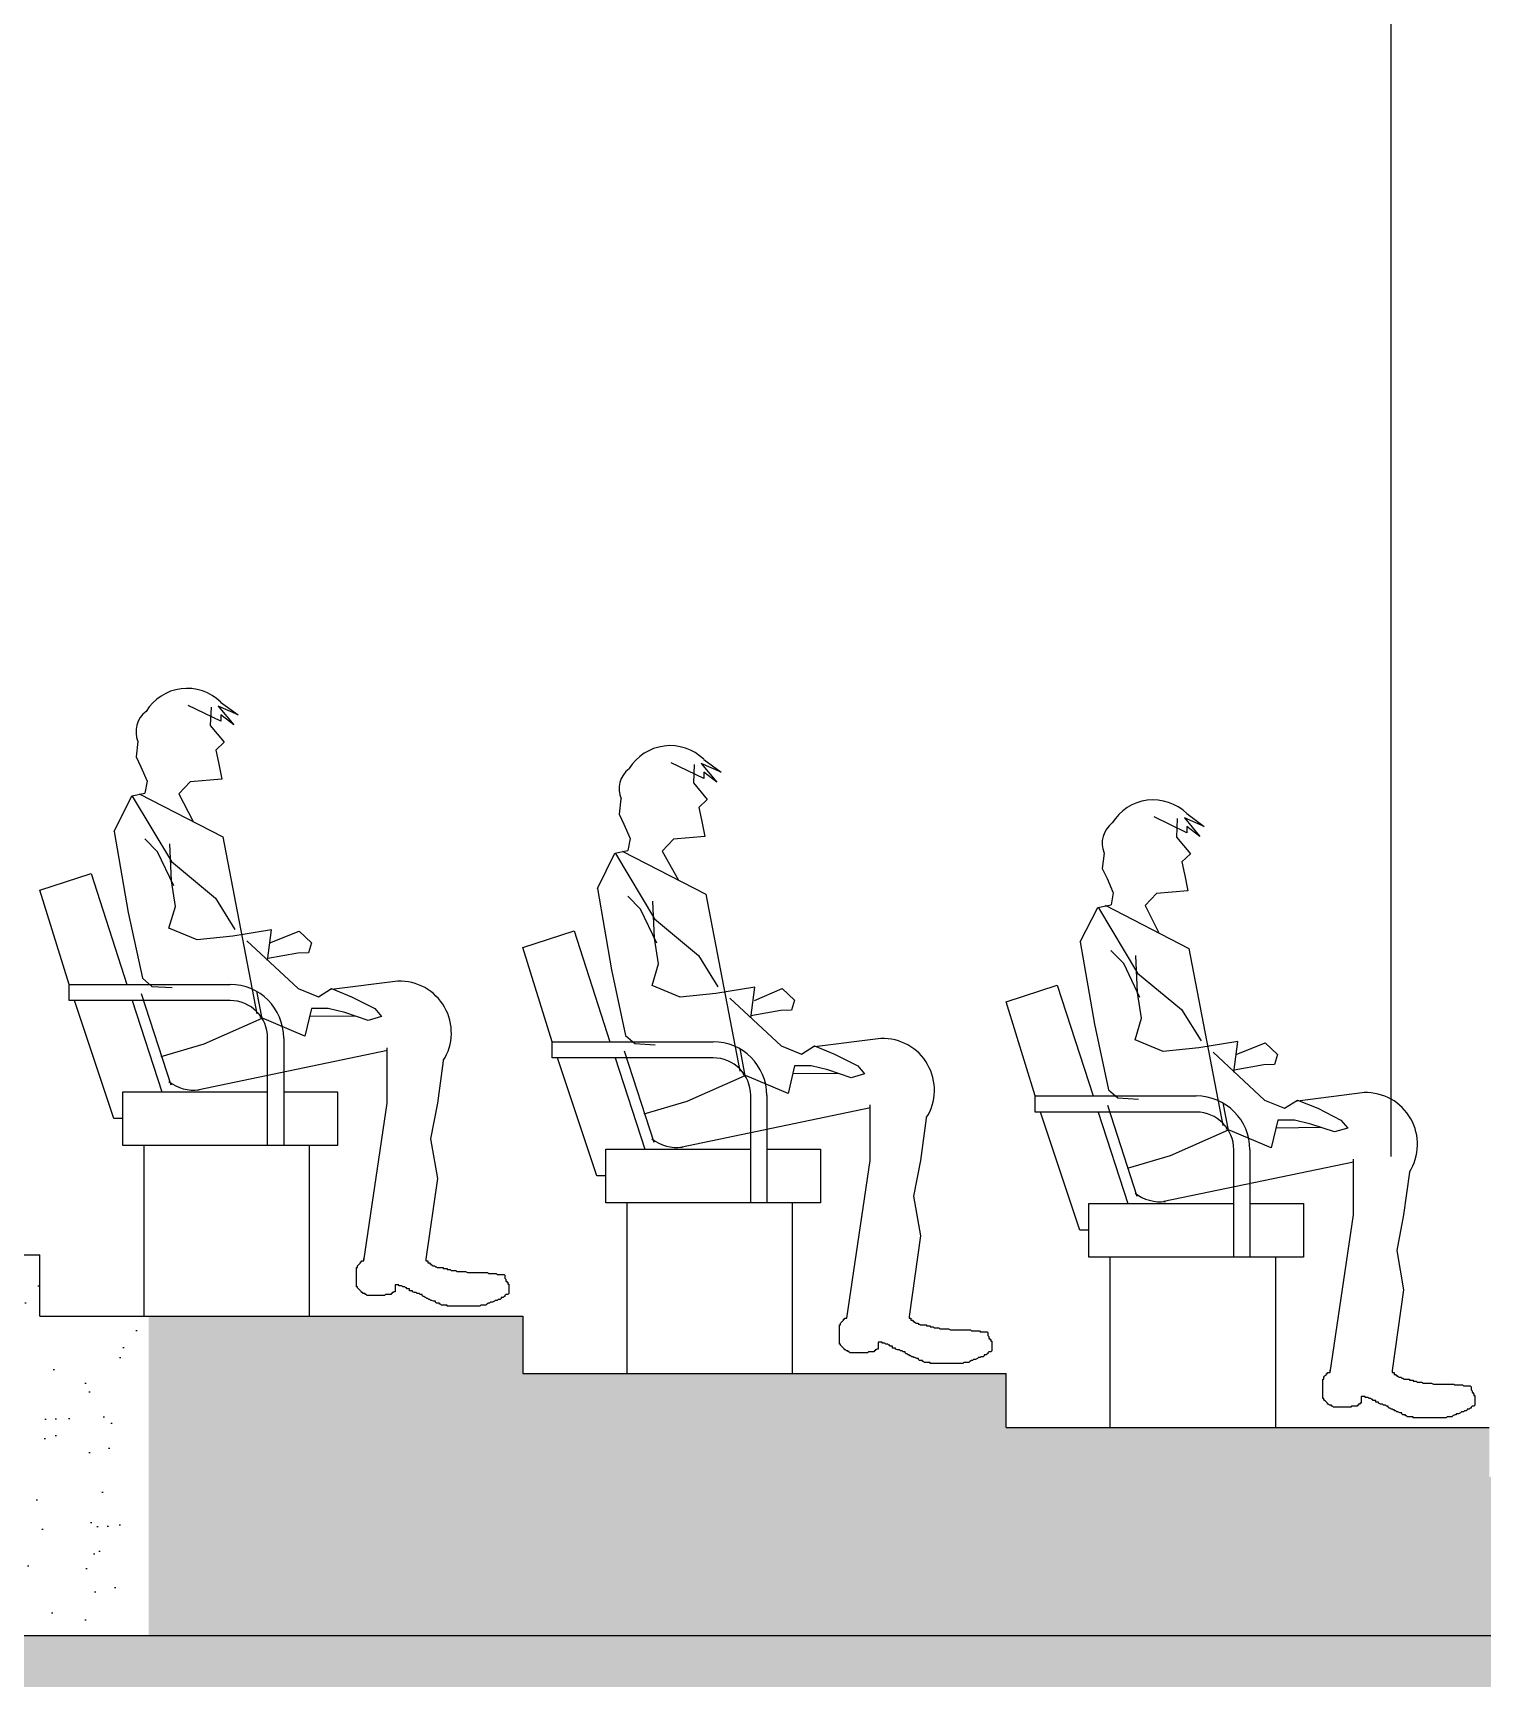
# Model space of a CAD drawing. Extents: x -14 to 107, y -33 to 53.
# Drawn here: x 46.504 to 49.204, y -23.332 to -20.266 of the extents above; entities that cross this region are included whole.
import ezdxf

# ---------------------------------------------------------------- set-up
doc = ezdxf.new("R2010")
doc.units = 0
doc.header["$LTSCALE"] = 1.5
doc.header["$MEASUREMENT"] = 0
for name, color, linetype in [('A-ESTRUTURA', 4, 'CONTINUOUS'), ('A-MOBILIA', 1, 'CONTINUOUS'), ('HACHURA1', 1, 'CONTINUOUS'), ('N-LNHVISTA', 2, 'CONTINUOUS'), ('P-PESSOA', 7, 'CONTINUOUS'), ('SOLID', 253, 'CONTINUOUS'), ('VISTA-PILAR', 1, 'CONTINUOUS')]:
    doc.layers.add(name, color=color, linetype=linetype)
pattern_1 = [(82.5, (7.37518, -43.08307), (-0.1072144, 0.10042605), [0, -0.115824, 0, -0.12954, 0, -0.123825]), (52.5, (7.37518, -43.08307), (-0.0567033, 0.24741986), [0, -0.062484, 0, -0.104394, 0, -0.040005]), (12.5, (7.3089, -43.14935), (0.16748995, 0.1680997), [0, -0.0381, 0, -0.13716, 0, -0.17907]), (2.5, (7.3089, -43.14935), (0.1146843, 0.2092652), [0, -0.01905, 0, -0.089916, 0, -0.10287])]

msp = doc.modelspace()

# ---------------------------------------------------------------- hatches: boundary and pattern name
at = {"layer": 'HACHURA1'}
h = msp.add_hatch(dxfattribs=at)
h.set_pattern_fill('AR-SAND', scale=0.003, angle=45, style=0)
h.set_pattern_definition(pattern_1)
h.paths.add_polyline_path([(42.7198, -22.3665), (42.7198, -21.9981), (41.5911, -21.9981), (41.5911, -22.2555)])
h.paths.add_polyline_path([(44.7198, -22.5633), (44.7198, -22.4234), (44.7171, -22.4234), (44.7171, -22.2967), (43.7972, -22.2967), (43.7972, -22.1665), (42.9171, -22.1665), (42.9171, -21.9981), (42.7198, -21.9981), (42.7198, -22.3665)])
h.paths.add_polyline_path([(45.7271, -22.6624), (45.7271, -23.2524), (46.7198, -23.2524), (46.7198, -22.6571), (46.5171, -22.6571), (46.5171, -22.5428), (45.6177, -22.5428), (45.6177, -22.4234), (44.7198, -22.4234), (44.7198, -22.5633)])
h = msp.add_hatch(dxfattribs=at)
h.set_pattern_fill('AR-SAND', scale=0.003, angle=45, style=0)
h.set_pattern_definition(pattern_1)
h.paths.add_polyline_path([(48.7198, -23.2524), (48.7198, -22.8649), (48.3171, -22.8649), (48.3171, -22.7639), (47.4171, -22.7639), (47.4171, -22.6571), (46.7198, -22.6571), (46.7198, -23.2524)])
h.paths.add_polyline_path([(49.3341, -23.2524), (49.3341, -22.9568), (49.2171, -22.9568), (49.2171, -22.8649), (48.7198, -22.8649), (48.7198, -23.2524)])
h.paths.add_polyline_path([(49.3341, -22.9568), (49.3341, -23.2524), (50.7198, -23.2524), (50.7198, -23.0422), (50.1171, -23.0422), (50.1171, -22.9568)])
h.paths.add_polyline_path([(51.0171, -23.116), (51.0171, -23.0422), (50.7198, -23.0422), (50.7198, -23.2524), (52.7198, -23.2524), (52.7198, -23.1824), (51.9171, -23.1824), (51.9171, -23.116)])
h.paths.add_polyline_path([(52.7198, -23.2524), (53.7171, -23.2524), (53.7171, -23.2335), (52.8171, -23.2335), (52.8171, -23.1824), (52.7198, -23.1824)])
at = {"layer": 'SOLID'}
msp.add_hatch(color=256, dxfattribs=at).paths.add_polyline_path([(43.1963, -23.2524), (43.1963, -23.4024), (49.3341, -23.4024), (49.3341, -23.2524)])

# ---------------------------------------------------------------- linework, layer by layer
at = {"layer": 'A-ESTRUTURA'}
msp.add_line((43.1963, -23.2524), (55.502, -23.2524), dxfattribs=at)
msp.add_line((43.1963, -23.2524), (55.502, -23.2524), dxfattribs=at)
at = {"layer": 'A-MOBILIA'}
for p, q in [((46.5173, -21.8636), (46.6124, -21.8328)), ((46.6124, -21.8328), (46.6793, -22.0392)), ((46.5714, -22.0392), (46.5173, -21.8636)), ((47.4171, -21.9704), (47.5123, -21.9396)), ((47.5123, -21.9396), (47.5792, -22.146)), ((47.4713, -22.146), (47.4171, -21.9704)), ((46.5714, -22.0692), (46.5714, -22.0392)), ((46.5714, -22.0392), (46.8714, -22.0392)), ((48.3171, -22.0714), (48.4123, -22.0406)), ((48.4123, -22.0406), (48.4792, -22.2471)), ((46.8714, -22.0692), (46.5714, -22.0692)), ((46.6547, -22.2892), (46.5814, -22.0692)), ((48.3713, -22.2471), (48.3171, -22.0714)), ((46.9414, -22.3392), (46.9414, -22.1392)), ((46.9714, -22.1392), (46.9714, -22.3392)), ((47.4713, -22.176), (47.4713, -22.146)), ((47.4713, -22.146), (47.7713, -22.146)), ((47.7713, -22.176), (47.4713, -22.176)), ((47.5546, -22.396), (47.4813, -22.176)), ((46.6714, -22.2392), (46.9414, -22.2392)), ((46.6714, -22.3392), (46.6714, -22.2392)), ((46.9714, -22.2392), (47.0714, -22.2392)), ((47.0714, -22.2392), (47.0714, -22.3392)), ((47.8413, -22.446), (47.8413, -22.246)), ((47.8713, -22.246), (47.8713, -22.446)), ((48.3713, -22.2771), (48.3713, -22.2471)), ((48.3713, -22.2471), (48.6713, -22.2471)), ((48.6713, -22.2771), (48.3713, -22.2771)), ((48.4546, -22.4971), (48.3813, -22.2771)), ((46.6714, -22.2892), (46.6547, -22.2892)), ((47.0714, -22.3392), (46.6714, -22.3392)), ((46.7107, -22.3392), (46.7107, -22.6571)), ((47.019, -22.3392), (47.019, -22.6571)), ((47.5713, -22.346), (47.8413, -22.346)), ((47.5713, -22.446), (47.5713, -22.346)), ((47.8713, -22.346), (47.9713, -22.346)), ((47.9713, -22.346), (47.9713, -22.446)), ((48.7413, -22.5471), (48.7413, -22.3471)), ((48.7713, -22.3471), (48.7713, -22.5471)), ((47.5713, -22.396), (47.5546, -22.396)), ((47.9713, -22.446), (47.5713, -22.446)), ((47.6106, -22.446), (47.6106, -22.7639)), ((47.9188, -22.446), (47.9188, -22.7639)), ((48.4713, -22.4471), (48.7413, -22.4471)), ((48.4713, -22.5471), (48.4713, -22.4471)), ((48.7713, -22.4471), (48.8713, -22.4471)), ((48.8713, -22.4471), (48.8713, -22.5471)), ((48.4713, -22.4971), (48.4546, -22.4971)), ((48.8713, -22.5471), (48.4713, -22.5471)), ((48.5106, -22.5471), (48.5106, -22.8649)), ((48.8188, -22.5471), (48.8188, -22.8649))]:
    msp.add_line(p, q, dxfattribs=at)
at = {"layer": 'A-MOBILIA', "extrusion": (5.54832e-28, 1, 0)}
for p, q in [((46.706, -22.0561), (46.761, -22.2261)), ((46.689, -22.0692), (46.7441, -22.2392)), ((47.5889, -22.176), (47.644, -22.346)), ((47.6058, -22.1629), (47.6609, -22.3329)), ((48.4889, -22.2771), (48.544, -22.4471)), ((48.5058, -22.264), (48.5609, -22.434))]:
    msp.add_line(p, q, dxfattribs=at)
at = {"layer": 'A-MOBILIA'}
for centre, radius in [((46.8714, -22.1392), 0.1), ((46.8714, -22.1392), 0.07), ((47.7713, -22.246), 0.1), ((47.7713, -22.246), 0.07), ((48.6713, -22.3471), 0.1), ((48.6713, -22.3471), 0.07)]:
    msp.add_arc(centre, radius, 0, 90, dxfattribs=at)
at = {"layer": 'N-LNHVISTA'}
for p, q in [((45.6177, -22.5428), (46.5171, -22.5428)), ((46.5171, -22.6571), (46.5171, -22.5428)), ((46.5171, -22.6571), (47.4171, -22.6571)), ((47.4171, -22.6571), (47.4171, -22.7639)), ((47.4171, -22.7639), (48.3171, -22.7639)), ((48.3171, -22.8649), (48.3171, -22.7639)), ((48.3171, -22.8649), (49.2171, -22.8649))]:
    msp.add_line(p, q, dxfattribs=at)
at = {"layer": 'P-PESSOA'}
for p, q in [((46.8539, -21.5131), (46.8866, -21.5369)), ((46.854, -21.549), (46.7933, -21.5195)), ((46.8866, -21.5369), (46.8494, -21.521)), ((46.8494, -21.521), (46.8782, -21.5559)), ((46.8782, -21.5559), (46.854, -21.5369)), ((46.854, -21.5369), (46.854, -21.549)), ((46.8496, -21.6256), (46.8561, -21.657)), ((47.7538, -21.6558), (47.6932, -21.6263)), ((47.7864, -21.6437), (47.7493, -21.6278)), ((47.7493, -21.6278), (47.7781, -21.6627)), ((47.7538, -21.6199), (47.7864, -21.6437)), ((46.7167, -21.6608), (46.7129, -21.683)), ((46.8561, -21.657), (46.7974, -21.6619)), ((47.7781, -21.6627), (47.7538, -21.6437)), ((47.7538, -21.6437), (47.7538, -21.6558)), ((46.6558, -21.7541), (46.6884, -21.6879)), ((46.6884, -21.6879), (46.7129, -21.683)), ((46.7019, -21.6839), (46.8578, -21.7643)), ((46.7763, -21.6843), (46.8025, -21.7358)), ((48.6538, -21.7569), (48.5932, -21.7273)), ((48.6864, -21.7448), (48.6493, -21.7288)), ((48.6493, -21.7288), (48.6781, -21.7637)), ((48.6538, -21.7209), (48.6864, -21.7448)), ((47.7495, -21.7324), (47.7559, -21.7638)), ((48.6781, -21.7637), (48.6538, -21.7448)), ((48.6538, -21.7448), (48.6538, -21.7569)), ((46.8578, -21.7643), (46.9214, -22.094)), ((47.5883, -21.7947), (47.6127, -21.7898)), ((47.6017, -21.7907), (47.7577, -21.8711)), ((47.6166, -21.7676), (47.6127, -21.7898)), ((47.6762, -21.7911), (47.707, -21.845)), ((47.7559, -21.7638), (47.6973, -21.7687)), ((47.5557, -21.8608), (47.5883, -21.7947)), ((48.6495, -21.8334), (48.6559, -21.8649)), ((47.7577, -21.8711), (47.8212, -22.2008)), ((48.5166, -21.8686), (48.5127, -21.8909)), ((48.6559, -21.8649), (48.5973, -21.8697)), ((48.4553, -21.9597), (48.4883, -21.8957)), ((48.4883, -21.8957), (48.5127, -21.8909)), ((48.5017, -21.8918), (48.6577, -21.9721)), ((48.5762, -21.8921), (48.6017, -21.9433)), ((48.6577, -21.9721), (48.7212, -22.3018)), ((47.1841, -22.033), (47.0602, -22.0489)), ((46.9209, -22.0517), (46.9308, -22.1029)), ((47.1043, -22.0981), (47.0197, -22.0993)), ((47.8208, -22.1585), (47.8307, -22.2097)), ((48.084, -22.1398), (47.96, -22.1557)), ((47.1645, -22.1622), (46.8109, -22.236)), ((48.0042, -22.2049), (47.9196, -22.2061)), ((48.9853, -22.2408), (48.86, -22.2567)), ((48.0644, -22.269), (47.7108, -22.3428)), ((48.7208, -22.2596), (48.7307, -22.3108)), ((48.9042, -22.3059), (48.8196, -22.3072)), ((48.9644, -22.3701), (48.6108, -22.4439))]:
    msp.add_line(p, q, dxfattribs=at)
at = {"layer": 'P-PESSOA', "linetype": 'CONTINUOUS'}
for p, q in [((46.8361, -21.5226), (46.8346, -21.5571)), ((46.8346, -21.5571), (46.8606, -21.5882)), ((46.8606, -21.5882), (46.8447, -21.6028)), ((46.8447, -21.6028), (46.8497, -21.6258)), ((47.7359, -21.6294), (47.7345, -21.6639)), ((46.7974, -21.6619), (46.7763, -21.6843)), ((47.7345, -21.6639), (47.7605, -21.6949)), ((47.7605, -21.6949), (47.7446, -21.7096)), ((47.7446, -21.7096), (47.7496, -21.7326)), ((48.6359, -21.7304), (48.6345, -21.7649)), ((46.6558, -21.7541), (46.6819, -21.9054)), ((46.7363, -21.7924), (46.7124, -21.768)), ((46.7665, -21.8555), (46.7363, -21.7924)), ((46.7622, -21.8462), (46.7592, -21.7776)), ((47.6973, -21.7687), (47.6762, -21.7911)), ((48.6345, -21.7649), (48.6605, -21.796)), ((48.6605, -21.796), (48.6446, -21.8106)), ((48.6446, -21.8106), (48.6496, -21.8337)), ((46.7697, -21.8941), (46.7622, -21.8462)), ((47.5557, -21.8608), (47.5818, -22.0122)), ((47.6362, -21.8991), (47.6122, -21.8748)), ((47.6621, -21.953), (47.6591, -21.8844)), ((48.5973, -21.8697), (48.5762, -21.8921)), ((46.6819, -21.9054), (46.7082, -22.0276)), ((46.7576, -21.9345), (46.7697, -21.8941)), ((47.6664, -21.9623), (47.6362, -21.8991)), ((46.81, -21.9562), (46.7576, -21.9345)), ((46.9489, -21.9374), (46.8764, -21.9496)), ((46.9414, -21.9948), (46.9489, -21.9374)), ((46.8764, -21.9496), (46.81, -21.9562)), ((47.6695, -22.0009), (47.6621, -21.953)), ((48.4553, -21.9597), (48.4818, -22.1132)), ((48.5362, -22.0002), (48.5122, -21.9758)), ((47.6575, -22.0413), (47.6695, -22.0009)), ((48.5664, -22.0633), (48.5362, -22.0002)), ((48.5621, -22.0541), (48.5591, -21.9854)), ((46.7082, -22.0276), (46.7254, -22.0428)), ((47.5818, -22.0122), (47.6081, -22.1344)), ((46.7254, -22.0428), (46.7636, -22.0451)), ((47.7098, -22.063), (47.6575, -22.0413)), ((47.7763, -22.0564), (47.7098, -22.063)), ((47.8488, -22.0442), (47.7763, -22.0564)), ((47.8413, -22.1015), (47.8488, -22.0442)), ((48.5695, -22.102), (48.5621, -22.0541)), ((46.9308, -22.1029), (46.8226, -22.1506)), ((48.4818, -22.1132), (48.5081, -22.2355)), ((48.5575, -22.1424), (48.5695, -22.102)), ((46.8226, -22.1506), (46.7425, -22.1743)), ((47.1644, -22.2604), (47.1644, -22.1571)), ((47.6081, -22.1344), (47.6252, -22.1496)), ((47.6252, -22.1496), (47.6635, -22.1519)), ((48.6098, -22.1641), (48.5575, -22.1424)), ((48.6763, -22.1575), (48.6098, -22.1641)), ((48.7488, -22.1453), (48.6763, -22.1575)), ((48.7413, -22.2026), (48.7488, -22.1453)), ((47.2686, -22.1813), (47.2577, -22.2604)), ((47.8307, -22.2097), (47.7225, -22.2573)), ((48.5081, -22.2355), (48.5252, -22.2507)), ((48.5252, -22.2507), (48.5635, -22.2529)), ((47.1209, -22.5543), (47.1644, -22.2604)), ((47.2577, -22.2604), (47.2451, -22.3269)), ((47.7225, -22.2573), (47.6424, -22.2811)), ((48.0642, -22.3672), (48.0642, -22.2638)), ((48.1685, -22.2881), (48.1575, -22.3672)), ((48.7307, -22.3108), (48.6225, -22.3584)), ((47.2451, -22.3269), (47.2577, -22.4007)), ((48.0207, -22.6611), (48.0642, -22.3672)), ((48.1575, -22.3672), (48.1449, -22.4337)), ((48.6225, -22.3584), (48.5424, -22.3822)), ((48.9642, -22.4683), (48.9642, -22.3649)), ((47.2577, -22.4007), (47.2364, -22.551)), ((49.0685, -22.3891), (49.0575, -22.4683)), ((48.1449, -22.4337), (48.1575, -22.5075)), ((48.9207, -22.7621), (48.9642, -22.4683)), ((49.0575, -22.4683), (49.0449, -22.5347)), ((48.1575, -22.5075), (48.1363, -22.6577)), ((47.1125, -22.5597), (47.1143, -22.5579)), ((47.1143, -22.5579), (47.1143, -22.5561)), ((47.1143, -22.5561), (47.1161, -22.5561)), ((47.1161, -22.5561), (47.1161, -22.5543)), ((47.1161, -22.5543), (47.1209, -22.5543)), ((47.1197, -22.5507), (47.1215, -22.5507)), ((47.2364, -22.551), (47.2364, -22.5543)), ((47.2364, -22.5543), (47.24, -22.5543)), ((47.24, -22.5543), (47.24, -22.5579)), ((47.24, -22.5579), (47.2436, -22.5579)), ((47.2436, -22.5579), (47.2436, -22.5597)), ((49.0449, -22.5347), (49.0575, -22.6085)), ((47.1072, -22.6027), (47.1072, -22.5669)), ((47.1072, -22.5669), (47.1089, -22.5669)), ((47.1089, -22.5633), (47.1107, -22.5615)), ((47.1089, -22.5669), (47.1089, -22.5633)), ((47.1107, -22.5615), (47.1125, -22.5597)), ((47.2436, -22.5597), (47.2454, -22.5597)), ((47.2454, -22.5597), (47.2454, -22.5615)), ((47.2454, -22.5615), (47.2472, -22.5615)), ((47.2472, -22.5615), (47.249, -22.5633)), ((47.249, -22.5633), (47.2525, -22.5633)), ((47.2525, -22.5633), (47.2543, -22.5651)), ((47.2543, -22.5651), (47.2561, -22.5651)), ((47.2561, -22.5651), (47.2579, -22.5669)), ((47.2579, -22.5669), (47.2687, -22.5669)), ((47.2687, -22.5669), (47.2687, -22.5687)), ((47.2687, -22.5687), (47.2759, -22.5687)), ((47.2759, -22.5687), (47.2759, -22.5705)), ((47.2759, -22.5705), (47.2813, -22.5705)), ((47.2813, -22.5705), (47.2831, -22.5722)), ((47.2831, -22.5722), (47.292, -22.5722)), ((47.292, -22.5722), (47.2938, -22.574)), ((47.2938, -22.574), (47.31, -22.574)), ((47.31, -22.574), (47.3136, -22.5758)), ((47.3136, -22.5758), (47.3513, -22.5758)), ((47.3513, -22.5758), (47.3531, -22.5776)), ((47.3531, -22.5776), (47.3674, -22.5776)), ((47.3674, -22.5776), (47.3692, -22.5794)), ((47.3692, -22.5794), (47.3818, -22.5794)), ((47.3818, -22.5794), (47.3836, -22.5812)), ((47.3836, -22.5812), (47.3836, -22.5866)), ((47.3836, -22.5866), (47.3854, -22.5884)), ((47.3854, -22.5884), (47.3854, -22.592)), ((47.1089, -22.6027), (47.1072, -22.6027)), ((47.1089, -22.6045), (47.1089, -22.6027)), ((47.1107, -22.6063), (47.1089, -22.6045)), ((47.1125, -22.6081), (47.1107, -22.6063)), ((47.1143, -22.6099), (47.1125, -22.6081)), ((47.1161, -22.6117), (47.1143, -22.6099)), ((47.1161, -22.6135), (47.1161, -22.6117)), ((47.1179, -22.6135), (47.1161, -22.6135)), ((47.1197, -22.6153), (47.1179, -22.6135)), ((47.1233, -22.6153), (47.1197, -22.6153)), ((47.1233, -22.6171), (47.1233, -22.6153)), ((47.1251, -22.6171), (47.1233, -22.6171)), ((47.1269, -22.6189), (47.1251, -22.6171)), ((47.1592, -22.6189), (47.1269, -22.6189)), ((47.161, -22.6171), (47.1592, -22.6189)), ((47.1718, -22.6171), (47.161, -22.6171)), ((47.1736, -22.6153), (47.1718, -22.6153)), ((47.1718, -22.6153), (47.1718, -22.6171)), ((47.1754, -22.6135), (47.1736, -22.6135)), ((47.1736, -22.6135), (47.1736, -22.6153)), ((47.1772, -22.6117), (47.1754, -22.6135)), ((47.179, -22.6117), (47.1772, -22.6117)), ((47.1861, -22.5992), (47.179, -22.5992)), ((47.179, -22.5992), (47.179, -22.6117)), ((47.1861, -22.6009), (47.1861, -22.5992)), ((47.1915, -22.6009), (47.1861, -22.6009)), ((47.1933, -22.6027), (47.1915, -22.6009)), ((47.1969, -22.6027), (47.1933, -22.6027)), ((47.1987, -22.6045), (47.1969, -22.6027)), ((47.2005, -22.6045), (47.1987, -22.6045)), ((47.2005, -22.6063), (47.2005, -22.6045)), ((47.2059, -22.6063), (47.2005, -22.6063)), ((47.2059, -22.6099), (47.2059, -22.6063)), ((47.2113, -22.6099), (47.2059, -22.6099)), ((47.2113, -22.6117), (47.2113, -22.6099)), ((47.2148, -22.6135), (47.2113, -22.6117)), ((47.2184, -22.6135), (47.2148, -22.6135)), ((47.2202, -22.6153), (47.2184, -22.6135)), ((47.2238, -22.6153), (47.2202, -22.6153)), ((47.2256, -22.6171), (47.2238, -22.6153)), ((47.2292, -22.6171), (47.2256, -22.6171)), ((47.2292, -22.6189), (47.2292, -22.6171)), ((47.231, -22.6207), (47.2292, -22.6189)), ((47.3854, -22.6171), (47.3836, -22.6189)), ((47.3836, -22.6189), (47.3836, -22.6207)), ((47.3854, -22.592), (47.3872, -22.592)), ((47.389, -22.6171), (47.3854, -22.6171)), ((47.3872, -22.592), (47.3872, -22.5938)), ((47.3872, -22.5938), (47.389, -22.5938)), ((47.389, -22.5938), (47.389, -22.5974)), ((47.389, -22.5974), (47.3908, -22.5974)), ((47.3908, -22.6153), (47.389, -22.6171)), ((47.3908, -22.5974), (47.3908, -22.6153)), ((49.0575, -22.6085), (49.0363, -22.7588)), ((47.2328, -22.6207), (47.231, -22.6207)), ((47.2346, -22.6225), (47.2328, -22.6207)), ((47.2364, -22.6225), (47.2346, -22.6225)), ((47.2382, -22.6243), (47.2364, -22.6225)), ((47.24, -22.6243), (47.2382, -22.6243)), ((47.2418, -22.6261), (47.24, -22.6243)), ((47.2436, -22.6261), (47.2418, -22.6261)), ((47.2454, -22.6279), (47.2436, -22.6261)), ((47.2472, -22.6279), (47.2454, -22.6279)), ((47.2507, -22.6296), (47.2472, -22.6279)), ((47.2543, -22.6296), (47.2507, -22.6296)), ((47.2543, -22.6314), (47.2543, -22.6296)), ((47.2561, -22.6332), (47.2543, -22.6314)), ((47.2615, -22.6332), (47.2561, -22.6332)), ((47.2615, -22.635), (47.2615, -22.6332)), ((47.2633, -22.635), (47.2615, -22.635)), ((47.2651, -22.6368), (47.2633, -22.635)), ((47.2759, -22.6368), (47.2651, -22.6368)), ((47.2759, -22.6386), (47.2759, -22.6368)), ((47.3369, -22.6386), (47.2759, -22.6386)), ((47.3387, -22.6368), (47.3369, -22.6386)), ((47.3477, -22.6368), (47.3387, -22.6368)), ((47.3495, -22.635), (47.3477, -22.6368)), ((47.3531, -22.6332), (47.3495, -22.635)), ((47.3549, -22.6332), (47.3531, -22.6332)), ((47.3566, -22.6314), (47.3549, -22.6332)), ((47.3602, -22.6314), (47.3566, -22.6314)), ((47.3638, -22.6296), (47.3602, -22.6314)), ((47.3656, -22.6279), (47.3638, -22.6296)), ((47.3692, -22.6279), (47.3656, -22.6279)), ((47.371, -22.6261), (47.3692, -22.6279)), ((47.3746, -22.6261), (47.371, -22.6261)), ((47.3764, -22.6243), (47.3746, -22.6261)), ((47.38, -22.6225), (47.3764, -22.6225)), ((47.3764, -22.6225), (47.3764, -22.6243)), ((47.3818, -22.6207), (47.38, -22.6225)), ((47.3836, -22.6207), (47.3818, -22.6207)), ((48.007, -22.7095), (48.007, -22.6736)), ((48.007, -22.6736), (48.0088, -22.6736)), ((48.0088, -22.6701), (48.0106, -22.6683)), ((48.0088, -22.6736), (48.0088, -22.6701)), ((48.0106, -22.6683), (48.0124, -22.6665)), ((48.0124, -22.6665), (48.0142, -22.6647)), ((48.0142, -22.6647), (48.0142, -22.6629)), ((48.0142, -22.6629), (48.016, -22.6629)), ((48.016, -22.6629), (48.016, -22.6611)), ((48.016, -22.6611), (48.0207, -22.6611)), ((48.0196, -22.6575), (48.0214, -22.6575)), ((48.1363, -22.6577), (48.1363, -22.6611)), ((48.1363, -22.6611), (48.1398, -22.6611)), ((48.1398, -22.6611), (48.1398, -22.6647)), ((48.1398, -22.6647), (48.1434, -22.6647)), ((48.1434, -22.6647), (48.1434, -22.6665)), ((48.1434, -22.6665), (48.1452, -22.6665)), ((48.1452, -22.6665), (48.1452, -22.6683)), ((48.1452, -22.6683), (48.147, -22.6683)), ((48.147, -22.6683), (48.1488, -22.6701)), ((48.1488, -22.6701), (48.1524, -22.6701)), ((48.1524, -22.6701), (48.1542, -22.6719)), ((48.1542, -22.6719), (48.156, -22.6719)), ((48.156, -22.6719), (48.1578, -22.6736)), ((48.1578, -22.6736), (48.1686, -22.6736)), ((48.1686, -22.6736), (48.1686, -22.6754)), ((48.1686, -22.6754), (48.1757, -22.6754)), ((48.1757, -22.6754), (48.1757, -22.6772)), ((48.1757, -22.6772), (48.1811, -22.6772)), ((48.1811, -22.6772), (48.1829, -22.679)), ((48.1829, -22.679), (48.1919, -22.679)), ((48.1919, -22.679), (48.1937, -22.6808)), ((48.1937, -22.6808), (48.2098, -22.6808)), ((48.2098, -22.6808), (48.2134, -22.6826)), ((48.0088, -22.7095), (48.007, -22.7095)), ((48.0088, -22.7113), (48.0088, -22.7095)), ((48.0106, -22.7131), (48.0088, -22.7113)), ((48.086, -22.7059), (48.0788, -22.7059)), ((48.0788, -22.7059), (48.0788, -22.7185)), ((48.086, -22.7077), (48.086, -22.7059)), ((48.0914, -22.7077), (48.086, -22.7077)), ((48.0932, -22.7095), (48.0914, -22.7077)), ((48.0968, -22.7095), (48.0932, -22.7095)), ((48.0986, -22.7113), (48.0968, -22.7095)), ((48.1004, -22.7113), (48.0986, -22.7113)), ((48.1004, -22.7131), (48.1004, -22.7113)), ((48.2134, -22.6826), (48.2511, -22.6826)), ((48.2511, -22.6826), (48.2529, -22.6844)), ((48.2529, -22.6844), (48.2673, -22.6844)), ((48.2673, -22.6844), (48.2691, -22.6862)), ((48.2691, -22.6862), (48.2816, -22.6862)), ((48.2816, -22.6862), (48.2834, -22.688)), ((48.2834, -22.688), (48.2834, -22.6934)), ((48.2834, -22.6934), (48.2852, -22.6952)), ((48.2852, -22.6952), (48.2852, -22.6988)), ((48.2852, -22.6988), (48.287, -22.6988)), ((48.287, -22.6988), (48.287, -22.7006)), ((48.287, -22.7006), (48.2888, -22.7006)), ((48.2888, -22.7006), (48.2888, -22.7041)), ((48.2888, -22.7041), (48.2906, -22.7041)), ((48.2906, -22.7041), (48.2906, -22.7221)), ((48.0124, -22.7149), (48.0106, -22.7131)), ((48.0142, -22.7167), (48.0124, -22.7149)), ((48.016, -22.7185), (48.0142, -22.7167)), ((48.016, -22.7203), (48.016, -22.7185)), ((48.0178, -22.7203), (48.016, -22.7203)), ((48.0196, -22.7221), (48.0178, -22.7203)), ((48.0232, -22.7221), (48.0196, -22.7221)), ((48.0232, -22.7239), (48.0232, -22.7221)), ((48.025, -22.7239), (48.0232, -22.7239)), ((48.0268, -22.7257), (48.025, -22.7239)), ((48.0591, -22.7257), (48.0268, -22.7257)), ((48.0609, -22.7239), (48.0591, -22.7257)), ((48.0716, -22.7239), (48.0609, -22.7239)), ((48.0734, -22.7221), (48.0716, -22.7221)), ((48.0716, -22.7221), (48.0716, -22.7239)), ((48.0752, -22.7203), (48.0734, -22.7203)), ((48.0734, -22.7203), (48.0734, -22.7221)), ((48.077, -22.7185), (48.0752, -22.7203)), ((48.0788, -22.7185), (48.077, -22.7185)), ((48.1057, -22.7131), (48.1004, -22.7131)), ((48.1057, -22.7167), (48.1057, -22.7131)), ((48.1111, -22.7167), (48.1057, -22.7167)), ((48.1111, -22.7185), (48.1111, -22.7167)), ((48.1147, -22.7203), (48.1111, -22.7185)), ((48.1183, -22.7203), (48.1147, -22.7203)), ((48.1201, -22.7221), (48.1183, -22.7203)), ((48.1237, -22.7221), (48.1201, -22.7221)), ((48.1255, -22.7239), (48.1237, -22.7221)), ((48.1291, -22.7239), (48.1255, -22.7239)), ((48.1291, -22.7257), (48.1291, -22.7239)), ((48.1309, -22.7275), (48.1291, -22.7257)), ((48.1327, -22.7275), (48.1309, -22.7275)), ((48.1345, -22.7293), (48.1327, -22.7275)), ((48.1363, -22.7293), (48.1345, -22.7293)), ((48.1381, -22.731), (48.1363, -22.7293)), ((48.1398, -22.731), (48.1381, -22.731)), ((48.1416, -22.7328), (48.1398, -22.731)), ((48.1434, -22.7328), (48.1416, -22.7328)), ((48.1452, -22.7346), (48.1434, -22.7328)), ((48.147, -22.7346), (48.1452, -22.7346)), ((48.1506, -22.7364), (48.147, -22.7346)), ((48.1542, -22.7364), (48.1506, -22.7364)), ((48.1542, -22.7382), (48.1542, -22.7364)), ((48.156, -22.74), (48.1542, -22.7382)), ((48.1614, -22.74), (48.156, -22.74)), ((48.1614, -22.7418), (48.1614, -22.74)), ((48.1632, -22.7418), (48.1614, -22.7418)), ((48.165, -22.7436), (48.1632, -22.7418)), ((48.2493, -22.7418), (48.2475, -22.7436)), ((48.2529, -22.74), (48.2493, -22.7418)), ((48.2547, -22.74), (48.2529, -22.74)), ((48.2565, -22.7382), (48.2547, -22.74)), ((48.2601, -22.7382), (48.2565, -22.7382)), ((48.2637, -22.7364), (48.2601, -22.7382)), ((48.2655, -22.7346), (48.2637, -22.7364)), ((48.2691, -22.7346), (48.2655, -22.7346)), ((48.2709, -22.7328), (48.2691, -22.7346)), ((48.2745, -22.7328), (48.2709, -22.7328)), ((48.2763, -22.731), (48.2745, -22.7328)), ((48.2798, -22.7293), (48.2763, -22.7293)), ((48.2763, -22.7293), (48.2763, -22.731)), ((48.2816, -22.7275), (48.2798, -22.7293)), ((48.2834, -22.7275), (48.2816, -22.7275)), ((48.2852, -22.7239), (48.2834, -22.7257)), ((48.2834, -22.7257), (48.2834, -22.7275)), ((48.2888, -22.7239), (48.2852, -22.7239)), ((48.2906, -22.7221), (48.2888, -22.7239)), ((48.1757, -22.7436), (48.165, -22.7436)), ((48.1757, -22.7454), (48.1757, -22.7436)), ((48.2368, -22.7454), (48.1757, -22.7454)), ((48.2386, -22.7436), (48.2368, -22.7454)), ((48.2475, -22.7436), (48.2386, -22.7436)), ((48.9088, -22.7711), (48.9106, -22.7693)), ((48.9088, -22.7747), (48.9088, -22.7711)), ((48.9106, -22.7693), (48.9124, -22.7675)), ((48.9124, -22.7675), (48.9142, -22.7657)), ((48.9142, -22.7657), (48.9142, -22.7639)), ((48.9142, -22.7639), (48.916, -22.7639)), ((48.916, -22.7639), (48.916, -22.7621)), ((48.916, -22.7621), (48.9207, -22.7621)), ((48.9196, -22.7585), (48.9214, -22.7585)), ((49.0363, -22.7588), (49.0363, -22.7621)), ((49.0363, -22.7621), (49.0398, -22.7621)), ((49.0398, -22.7621), (49.0398, -22.7657)), ((49.0398, -22.7657), (49.0434, -22.7657)), ((49.0434, -22.7657), (49.0434, -22.7675)), ((49.0434, -22.7675), (49.0452, -22.7675)), ((49.0452, -22.7675), (49.0452, -22.7693)), ((49.0452, -22.7693), (49.047, -22.7693)), ((49.047, -22.7693), (49.0488, -22.7711)), ((49.0488, -22.7711), (49.0524, -22.7711)), ((49.0524, -22.7711), (49.0542, -22.7729)), ((49.0542, -22.7729), (49.056, -22.7729)), ((49.056, -22.7729), (49.0578, -22.7747)), ((48.907, -22.8106), (48.907, -22.7747)), ((48.907, -22.7747), (48.9088, -22.7747)), ((49.0578, -22.7747), (49.0686, -22.7747)), ((49.0686, -22.7747), (49.0686, -22.7765)), ((49.0686, -22.7765), (49.0757, -22.7765)), ((49.0757, -22.7765), (49.0757, -22.7783)), ((49.0757, -22.7783), (49.0811, -22.7783)), ((49.0811, -22.7783), (49.0829, -22.7801)), ((49.0829, -22.7801), (49.0919, -22.7801)), ((49.0919, -22.7801), (49.0937, -22.7819)), ((49.0937, -22.7819), (49.1098, -22.7819)), ((49.1098, -22.7819), (49.1134, -22.7837)), ((49.1134, -22.7837), (49.1511, -22.7837)), ((49.1511, -22.7837), (49.1529, -22.7855)), ((49.1529, -22.7855), (49.1673, -22.7855)), ((49.1673, -22.7855), (49.1691, -22.7872)), ((49.1691, -22.7872), (49.1816, -22.7872)), ((49.1816, -22.7872), (49.1834, -22.789)), ((49.1834, -22.789), (49.1834, -22.7944)), ((49.1834, -22.7944), (49.1852, -22.7962)), ((49.1852, -22.7962), (49.1852, -22.7998)), ((49.1852, -22.7998), (49.187, -22.7998)), ((49.187, -22.7998), (49.187, -22.8016)), ((49.187, -22.8016), (49.1888, -22.8016)), ((49.1888, -22.8016), (49.1888, -22.8052)), ((48.9088, -22.8106), (48.907, -22.8106)), ((48.9088, -22.8124), (48.9088, -22.8106)), ((48.9106, -22.8142), (48.9088, -22.8124)), ((48.9124, -22.8159), (48.9106, -22.8142)), ((48.9142, -22.8177), (48.9124, -22.8159)), ((48.916, -22.8195), (48.9142, -22.8177)), ((48.916, -22.8213), (48.916, -22.8195)), ((48.9178, -22.8213), (48.916, -22.8213)), ((48.9196, -22.8231), (48.9178, -22.8213)), ((48.9232, -22.8231), (48.9196, -22.8231)), ((48.9232, -22.8249), (48.9232, -22.8231)), ((48.925, -22.8249), (48.9232, -22.8249)), ((48.9268, -22.8267), (48.925, -22.8249)), ((48.9591, -22.8267), (48.9268, -22.8267)), ((48.9609, -22.8249), (48.9591, -22.8267)), ((48.9716, -22.8249), (48.9609, -22.8249)), ((48.9734, -22.8231), (48.9716, -22.8231)), ((48.9716, -22.8231), (48.9716, -22.8249)), ((48.9752, -22.8213), (48.9734, -22.8213)), ((48.9734, -22.8213), (48.9734, -22.8231)), ((48.977, -22.8195), (48.9752, -22.8213)), ((48.9788, -22.8195), (48.977, -22.8195)), ((48.986, -22.807), (48.9788, -22.807)), ((48.9788, -22.807), (48.9788, -22.8195)), ((48.986, -22.8088), (48.986, -22.807)), ((48.9914, -22.8088), (48.986, -22.8088)), ((48.9932, -22.8106), (48.9914, -22.8088)), ((48.9968, -22.8106), (48.9932, -22.8106)), ((48.9986, -22.8124), (48.9968, -22.8106)), ((49.0004, -22.8124), (48.9986, -22.8124)), ((49.0004, -22.8142), (49.0004, -22.8124)), ((49.0057, -22.8142), (49.0004, -22.8142)), ((49.0057, -22.8177), (49.0057, -22.8142)), ((49.0111, -22.8177), (49.0057, -22.8177)), ((49.0111, -22.8195), (49.0111, -22.8177)), ((49.0147, -22.8213), (49.0111, -22.8195)), ((49.0183, -22.8213), (49.0147, -22.8213)), ((49.0201, -22.8231), (49.0183, -22.8213)), ((49.0237, -22.8231), (49.0201, -22.8231)), ((49.0255, -22.8249), (49.0237, -22.8231)), ((49.0291, -22.8249), (49.0255, -22.8249)), ((49.0291, -22.8267), (49.0291, -22.8249)), ((49.0309, -22.8285), (49.0291, -22.8267)), ((49.0327, -22.8285), (49.0309, -22.8285)), ((49.0345, -22.8303), (49.0327, -22.8285)), ((49.0363, -22.8303), (49.0345, -22.8303)), ((49.0381, -22.8321), (49.0363, -22.8303)), ((49.0398, -22.8321), (49.0381, -22.8321)), ((49.0416, -22.8339), (49.0398, -22.8321)), ((49.0434, -22.8339), (49.0416, -22.8339)), ((49.0452, -22.8357), (49.0434, -22.8339)), ((49.1709, -22.8339), (49.1691, -22.8357)), ((49.1745, -22.8339), (49.1709, -22.8339)), ((49.1763, -22.8321), (49.1745, -22.8339)), ((49.1798, -22.8303), (49.1763, -22.8303)), ((49.1763, -22.8303), (49.1763, -22.8321)), ((49.1816, -22.8285), (49.1798, -22.8303)), ((49.1834, -22.8285), (49.1816, -22.8285)), ((49.1852, -22.8249), (49.1834, -22.8267)), ((49.1834, -22.8267), (49.1834, -22.8285)), ((49.1888, -22.8249), (49.1852, -22.8249)), ((49.1888, -22.8052), (49.1906, -22.8052)), ((49.1906, -22.8231), (49.1888, -22.8249)), ((49.1906, -22.8052), (49.1906, -22.8231)), ((49.047, -22.8357), (49.0452, -22.8357)), ((49.0506, -22.8375), (49.047, -22.8357)), ((49.0542, -22.8375), (49.0506, -22.8375)), ((49.0542, -22.8393), (49.0542, -22.8375)), ((49.056, -22.8411), (49.0542, -22.8393)), ((49.0614, -22.8411), (49.056, -22.8411)), ((49.0614, -22.8429), (49.0614, -22.8411)), ((49.0632, -22.8429), (49.0614, -22.8429)), ((49.065, -22.8446), (49.0632, -22.8429)), ((49.0757, -22.8446), (49.065, -22.8446)), ((49.0757, -22.8464), (49.0757, -22.8446)), ((49.1368, -22.8464), (49.0757, -22.8464)), ((49.1386, -22.8446), (49.1368, -22.8464)), ((49.1475, -22.8446), (49.1386, -22.8446)), ((49.1493, -22.8429), (49.1475, -22.8446)), ((49.1529, -22.8411), (49.1493, -22.8429)), ((49.1547, -22.8411), (49.1529, -22.8411)), ((49.1565, -22.8393), (49.1547, -22.8411)), ((49.1601, -22.8393), (49.1565, -22.8393)), ((49.1637, -22.8375), (49.1601, -22.8393)), ((49.1655, -22.8357), (49.1637, -22.8375)), ((49.1691, -22.8357), (49.1655, -22.8357))]:
    msp.add_line(p, q, dxfattribs=at)
for points in [[(46.6998, -21.5866), (46.6965, -21.6153), (46.7054, -21.6338), (46.7167, -21.6608)], [(46.6893, -21.6888), (46.7623, -21.8105), (46.8441, -21.8783), (46.8806, -21.9367)], [(47.5997, -21.6934), (47.5963, -21.7221), (47.6052, -21.7406), (47.6166, -21.7676)], [(47.5892, -21.7956), (47.6622, -21.9173), (47.744, -21.9851), (47.7804, -22.0435)], [(48.4997, -21.7945), (48.4963, -21.8231), (48.5052, -21.8416), (48.5166, -21.8686)], [(48.4892, -21.8966), (48.5622, -22.0183), (48.644, -22.0861), (48.6804, -22.1445)], [(46.9457, -21.9618), (47, -21.94), (47.0229, -21.9619), (47.0176, -21.9806), (46.9975, -21.9813), (46.9419, -21.991)], [(46.9028, -21.9578), (46.9984, -22.0471), (47.0359, -22.0621), (47.0604, -22.0471), (47.0979, -22.0621), (47.1411, -22.0844), (47.1537, -22.099), (47.1289, -22.1063), (47.0853, -22.0917), (47.0543, -22.0844), (47.0233, -22.0844), (47.011, -22.1359), (46.9273, -22.1005)], [(47.8027, -22.0646), (47.8983, -22.1539), (47.9357, -22.1689), (47.9603, -22.1539), (47.9977, -22.1689), (48.041, -22.1912), (48.0536, -22.2058), (48.0287, -22.2131), (47.9851, -22.1985), (47.9541, -22.1912), (47.9232, -22.1912), (47.9109, -22.2427), (47.8272, -22.2073)], [(47.8486, -22.069), (47.8998, -22.0468), (47.9227, -22.0687), (47.9174, -22.0873), (47.8974, -22.0881), (47.8417, -22.0978)], [(48.7456, -22.1697), (48.7998, -22.1478), (48.8227, -22.1697), (48.8174, -22.1884), (48.7974, -22.1891), (48.7417, -22.1988)], [(48.7027, -22.1657), (48.7983, -22.255), (48.8357, -22.27), (48.8603, -22.255), (48.8977, -22.27), (48.941, -22.2922), (48.9536, -22.3068), (48.9287, -22.3141), (48.8851, -22.2995), (48.8541, -22.2922), (48.8232, -22.2922), (48.8109, -22.3437), (48.7272, -22.3083)]]:
    msp.add_lwpolyline(points, dxfattribs=at)
at = {"layer": 'P-PESSOA'}
for centre, radius, start, end in [((46.7914, -21.5774), 0.0897, 45.7873, 148.4559), ((46.7439, -21.5684), 0.0477, 127.3399, 202.5127), ((47.6913, -21.6841), 0.0897, 45.7873, 148.4559), ((47.6438, -21.6752), 0.0477, 127.3399, 202.5127), ((48.5913, -21.7852), 0.0897, 45.7873, 148.4559), ((48.5438, -21.7762), 0.0477, 127.3399, 202.5127), ((47.1873, -22.1294), 0.0964, 327.4435, 91.889), ((48.0872, -22.2362), 0.0964, 327.4435, 91.889), ((46.8049, -22.1581), 0.0783, 232.6566, 276.7974), ((46.7573, -22.1143), 0.133, 293.608, 293.7502), ((48.9872, -22.3372), 0.0964, 327.4435, 91.889), ((47.7048, -22.2649), 0.0783, 232.6566, 276.7974), ((47.6572, -22.2211), 0.133, 293.608, 293.7502), ((48.6048, -22.3659), 0.0783, 232.6566, 276.7974), ((48.5572, -22.3221), 0.133, 293.608, 293.7502)]:
    msp.add_arc(centre, radius, start, end, dxfattribs=at)
at = {"layer": 'VISTA-PILAR'}
msp.add_line((49.0341, -19.4695), (49.0341, -22.3598), dxfattribs=at)

doc.saveas('drawing.dxf')
